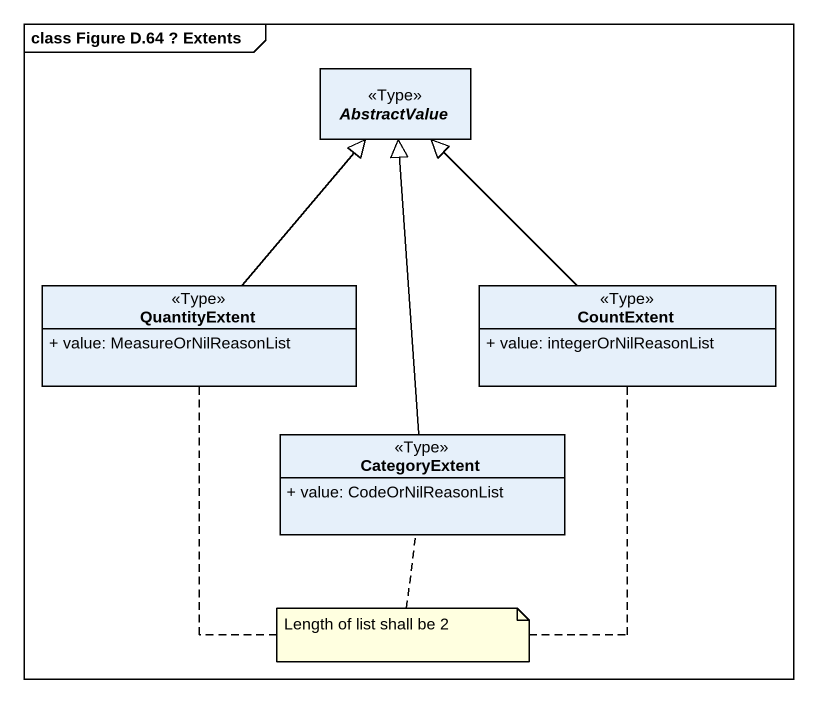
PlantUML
@startuml
mainframe class Figure D.64 ? Extents
hide circle
hide empty members
skinparam classAttributeIconSize 0
abstract class AbstractValue <<Type>>
class QuantityExtent <<Type>> {
  + value: MeasureOrNilReasonList
}
class CountExtent <<Type>> {
  + value: integerOrNilReasonList
}
class CategoryExtent <<Type>> {
  + value: CodeOrNilReasonList
}
QuantityExtent -up-|> AbstractValue
CountExtent -up-|> AbstractValue
CategoryExtent -up-|> AbstractValue
note as N1
  Length of list shall be 2
end note
N1 .. CategoryExtent
N1 .. CountExtent
N1 .. QuantityExtent
@enduml
